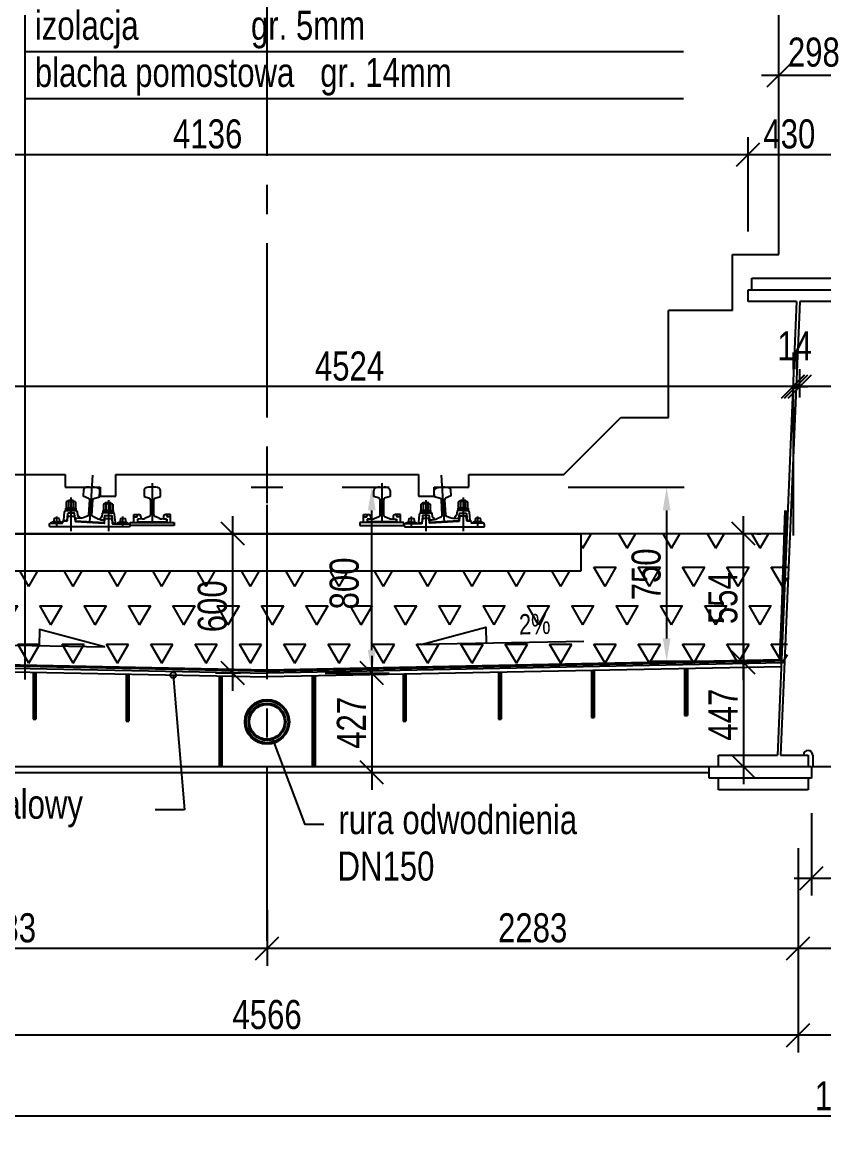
# Model space of a CAD drawing. Header units: millimetres. Extents: x -1069826 to 2704411, y -432732 to 412301.
# Drawn here: x 714591 to 718036, y -22276 to -17497 of the extents above; entities that cross this region are included whole.
import ezdxf
from ezdxf.enums import TextEntityAlignment as Align

# ---------------------------------------------------------------- set-up
doc = ezdxf.new("R2010")
doc.units = ezdxf.units.MM
doc.header["$LTSCALE"] = 1000
doc.header["$MEASUREMENT"] = 0
doc.linetypes.add('CENTER2', pattern=[1.125, 0.75, -0.125, 0.125, -0.125])
doc.linetypes.add('HIDDEN', pattern=[0.375, 0.25, -0.125])
for name, color, linetype in [('0-T', 7, 'Continuous'), ('0-T-T', 7, 'Continuous'), ('0-T0-T', 7, 'Continuous'), ('00XX00-S', 7, 'Continuous'), ('00XX00-T', 7, 'Continuous'), ('DROGO-T', 7, 'Continuous')]:
    doc.layers.add(name, color=color, linetype=linetype)
doc.styles.add('CDMSTYLE', font='CDMSIMPL', dxfattribs={"width": 0.8, "bigfont": 'CDMBIGPL'})
doc.dimstyles.new('CDMOG-MM-50', dxfattribs={"dimscale": 50, "dimtxt": 2.5, "dimasz": 1, "dimexe": 1.5, "dimexo": 5, "dimgap": 0.5, "dimtad": 1, "dimdec": 0, "dimrnd": 1, "dimzin": 1, "dimdsep": 46, "dimtxsty": 'CDMSTYLE', "dimblk1": 'OBLIQUE', "dimblk2": 'OBLIQUE', "dimsah": 1, "dimtsz": 1, "dimcen": -2.5, "dimdle": 1.5, "dimclrd": 9, "dimclre": 9, "dimclrt": 9, "dimadec": 0, "dimazin": 0, "dimtfac": 1, "dimtmove": 2, "dimatfit": 3, "dimldrblk": 'OBLIQUE', "dimfxl": 1, "dimtvp": 1, "dimtolj": 1, "dimtzin": 0, "dimarcsym": 0})
doc.dimstyles.new('CDMOG-MM-50$7', dxfattribs={"dimscale": 50, "dimtxt": 2.5, "dimasz": 1, "dimexe": 1.5, "dimexo": 5, "dimgap": 0.5, "dimtad": 1, "dimdec": 0, "dimrnd": 1, "dimzin": 1, "dimdsep": 46, "dimtxsty": 'CDMSTYLE', "dimblk1": 'NONE', "dimblk2": 'NONE', "dimsah": 1, "dimtsz": 1, "dimcen": -2.5, "dimdle": 1.5, "dimclrd": 9, "dimclre": 9, "dimclrt": 9, "dimadec": 0, "dimazin": 0, "dimtfac": 1, "dimtmove": 2, "dimatfit": 3, "dimldrblk": 'NONE', "dimfxl": 1, "dimtvp": 1, "dimtolj": 1, "dimtzin": 0, "dimarcsym": 0})
doc.dimstyles.new('CDMST-MM-50', dxfattribs={"dimscale": 50, "dimtxt": 2.5, "dimasz": 2, "dimexe": 1.5, "dimexo": 3, "dimgap": 0.5, "dimtad": 1, "dimdec": 0, "dimrnd": 1, "dimzin": 1, "dimdsep": 46, "dimtxsty": 'CDMSTYLE', "dimblk1": 'OBLIQUE', "dimblk2": 'OBLIQUE', "dimsah": 1, "dimcen": -2.5, "dimdle": 1.5, "dimclrd": 9, "dimclre": 9, "dimclrt": 9, "dimadec": 0, "dimazin": 0, "dimtfac": 1, "dimtmove": 2, "dimatfit": 3, "dimldrblk": 'OBLIQUE', "dimfxl": 1, "dimtvp": 1, "dimtolj": 1, "dimtzin": 0, "dimarcsym": 0})

# ---------------------------------------------------------------- blocks, each defined once
blk = doc.blocks.new('*D850')
at = {"color": 9, "linetype": 'ByBlock', "transparency": 16777216}
for p, q in [((533997.1, -18917.4), (533997.1, -18988.7)), ((534011.1, -18917.4), (534011.1, -18988.7)), ((533947.1, -19113.7), (534047.1, -19013.7)), ((533961.1, -19113.7), (534061.1, -19013.7)), ((533997.1, -19063.7), (533947.1, -19063.7)), ((534011.1, -19063.7), (533997.1, -19063.7)), ((534011.1, -19063.7), (533997.1, -19063.7)), ((534011.1, -19063.7), (534061.1, -19063.7))]:
    blk.add_line(p, q, dxfattribs=at)
at = {"layer": 'Defpoints', "color": 0, "linetype": 'ByBlock', "transparency": 16777216}
for p in [(533997.1, -19063.7), (533997.1, -19167.4), (534011.1, -19167.4)]:
    blk.add_point(p, dxfattribs=at)
at = {"color": 9, "linetype": 'ByBlock', "transparency": 16777216, "insert": (534004.1, -18888.7), "char_height": 125, "attachment_point": 5, "style": 'CDMSTYLE'}
blk.add_mtext('\\A1;14', dxfattribs=at)
blk = doc.blocks.new('_OBLIQUE')
at = {"color": 0, "linetype": 'ByBlock'}
blk.add_line((-0.5, -0.5), (0.5, 0.5), dxfattribs=at)
blk = doc.blocks.new('*D849')
at = {"color": 9, "linetype": 'ByBlock', "transparency": 16777216}
for p, q in [((534061.1, -20897.7), (534061.1, -21251.7)), ((534461.1, -20897.7), (534461.1, -21251.7)), ((534011.1, -21226.7), (534111.1, -21126.7)), ((534411.1, -21226.7), (534511.1, -21126.7)), ((533986.1, -21176.7), (534536.1, -21176.7))]:
    blk.add_line(p, q, dxfattribs=at)
at = {"layer": 'Defpoints', "color": 0, "linetype": 'ByBlock', "transparency": 16777216}
for p in [(534061.1, -20647.7), (534461.1, -20647.7), (534461.1, -21176.7)]:
    blk.add_point(p, dxfattribs=at)
at = {"color": 9, "linetype": 'ByBlock', "transparency": 16777216, "insert": (534261.1, -21089.2), "char_height": 125, "attachment_point": 5, "style": 'CDMSTYLE'}
blk.add_mtext('\\A1;400', dxfattribs=at)
blk = doc.blocks.new('*D789')
at = {"color": 9, "linetype": 'ByBlock', "transparency": 16777216}
for p, q in [((713329.7, -19113.7), (713429.7, -19013.7)), ((713379.7, -19071.1), (713379.7, -18988.7)), ((717853.7, -19113.7), (717953.7, -19013.7)), ((717978.7, -19063.7), (713304.7, -19063.7))]:
    blk.add_line(p, q, dxfattribs=at)
at = {"layer": 'Defpoints', "color": 0, "linetype": 'ByBlock', "transparency": 16777216}
for p in [(713379.7, -19063.7), (713379.7, -19321.1), (717903.7, -19432.2)]:
    blk.add_point(p, dxfattribs=at)
at = {"color": 9, "linetype": 'ByBlock', "transparency": 16777216, "insert": (715997.6, -18976.2), "char_height": 125, "attachment_point": 5, "style": 'CDMSTYLE'}
blk.add_mtext('\\A1;\\C1;4524', dxfattribs=at)
blk = doc.blocks.new('*D779')
at = {"color": 9, "linetype": 'ByBlock', "transparency": 16777216}
for p, q in [((533921.1, -17613.9), (533921.1, -16707.9)), ((529471.1, -16832.9), (529571.1, -16732.9)), ((533871.1, -16832.9), (533971.1, -16732.9)), ((529446.1, -16782.9), (533996.1, -16782.9))]:
    blk.add_line(p, q, dxfattribs=at)
at = {"layer": 'Defpoints', "color": 0, "linetype": 'ByBlock', "transparency": 16777216}
for p in [(533921.1, -16782.9), (529521.1, -17863.9), (533921.1, -17863.9)]:
    blk.add_point(p, dxfattribs=at)
at = {"color": 9, "linetype": 'ByBlock', "transparency": 16777216, "insert": (532002.5, -16695.4), "char_height": 125, "attachment_point": 5, "style": 'CDMSTYLE'}
blk.add_mtext('\\A1;\\C1;4400', dxfattribs=at)
blk = doc.blocks.new('*D840')
at = {"color": 9, "linetype": 'ByBlock', "transparency": 16777216}
for p, q in [((533789.1, -18397.7), (533789.1, -17990.8)), ((529603.1, -18115.8), (529703.1, -18015.8)), ((533739.1, -18115.8), (533839.1, -18015.8)), ((529578.1, -18065.8), (533864.1, -18065.8))]:
    blk.add_line(p, q, dxfattribs=at)
at = {"layer": 'Defpoints', "color": 0, "linetype": 'ByBlock', "transparency": 16777216}
for p in [(533789.1, -18065.8), (533789.1, -18647.7), (529653.1, -18697.7)]:
    blk.add_point(p, dxfattribs=at)
at = {"color": 9, "linetype": 'ByBlock', "transparency": 16777216, "insert": (531466, -17978.3), "char_height": 125, "attachment_point": 5, "style": 'CDMSTYLE'}
blk.add_mtext('\\A1;4136', dxfattribs=at)
blk = doc.blocks.new('*D846')
at = {"color": 9, "linetype": 'ByBlock', "transparency": 16777216}
for p, q in [((534004.1, -21047.7), (534004.1, -21926.6)), ((529438.1, -21125.4), (529438.1, -21926.6)), ((529388.1, -21901.6), (529488.1, -21801.6)), ((533954.1, -21901.6), (534054.1, -21801.6)), ((534079.1, -21851.6), (529363.1, -21851.6))]:
    blk.add_line(p, q, dxfattribs=at)
at = {"layer": 'Defpoints', "color": 0, "linetype": 'ByBlock', "transparency": 16777216}
for p in [(534004.1, -20797.7), (529438.1, -20875.4), (529438.1, -21851.6)]:
    blk.add_point(p, dxfattribs=at)
at = {"color": 9, "linetype": 'ByBlock', "transparency": 16777216, "insert": (531721.1, -21764.1), "char_height": 125, "attachment_point": 5, "style": 'CDMSTYLE'}
blk.add_mtext('\\A1;\\C1;4566', dxfattribs=at)
blk = doc.blocks.new('*D841')
at = {"color": 9, "linetype": 'ByBlock', "transparency": 16777216}
for p, q in [((534219.1, -18397.7), (534219.1, -17990.8)), ((533739.1, -18115.8), (533839.1, -18015.8)), ((534169.1, -18115.8), (534269.1, -18015.8)), ((533714.1, -18065.8), (534294.1, -18065.8))]:
    blk.add_line(p, q, dxfattribs=at)
at = {"layer": 'Defpoints', "color": 0, "linetype": 'ByBlock', "transparency": 16777216}
for p in [(534219.1, -18065.8), (533789.1, -18647.7), (534219.1, -18647.7)]:
    blk.add_point(p, dxfattribs=at)
at = {"color": 9, "linetype": 'ByBlock', "transparency": 16777216, "insert": (533965.8, -17978.3), "char_height": 125, "attachment_point": 5, "style": 'CDMSTYLE'}
blk.add_mtext('\\A1;430', dxfattribs=at)
blk = doc.blocks.new('*D807')
at = {"color": 9, "linetype": 'ByBlock', "transparency": 16777216}
for p, q in [((528361.1, -17924), (528361.1, -16091)), ((540161.1, -17876.7), (540161.1, -16091)), ((528311.1, -16216), (528411.1, -16116)), ((540111.1, -16216), (540211.1, -16116)), ((528286.1, -16166), (540236.1, -16166))]:
    blk.add_line(p, q, dxfattribs=at)
at = {"layer": 'Defpoints', "color": 0, "linetype": 'ByBlock', "transparency": 16777216}
for p in [(540161.1, -16166), (540161.1, -18126.7), (528361.1, -18174)]:
    blk.add_point(p, dxfattribs=at)
at = {"color": 9, "linetype": 'ByBlock', "transparency": 16777216, "insert": (534261.1, -16078.5), "char_height": 125, "attachment_point": 5, "style": 'CDMSTYLE'}
blk.add_mtext('\\A1;\\C1;11800', dxfattribs=at)
blk = doc.blocks.new('*D819')
at = {"color": 9, "linetype": 'ByBlock', "transparency": 16777216}
for p, q in [((533871.1, -17775.6), (533971.1, -17675.6)), ((534169.1, -17775.6), (534269.1, -17675.6)), ((534219.1, -18147.7), (534219.1, -17650.6)), ((533846.1, -17725.6), (534294.1, -17725.6))]:
    blk.add_line(p, q, dxfattribs=at)
at = {"layer": 'Defpoints', "color": 0, "linetype": 'ByBlock', "transparency": 16777216}
for p in [(534219.1, -17725.6), (534219.1, -18397.7), (533921.1, -18728.6)]:
    blk.add_point(p, dxfattribs=at)
at = {"color": 9, "linetype": 'ByBlock', "transparency": 16777216, "insert": (534071.1, -17626.6), "char_height": 125, "attachment_point": 5, "style": 'CDMSTYLE'}
blk.add_mtext('\\A1;298', dxfattribs=at)
blk = doc.blocks.new('_NONE')
at = {"color": 0, "linetype": 'ByBlock'}
blk.add_circle((0, 0), 0.25, dxfattribs=at)
blk = doc.blocks.new('*D834')
at = {"color": 9, "linetype": 'ByBlock', "transparency": 16777216}
for p, q in [((533768.3, -20325.7), (533768.3, -19621.2)), ((533818.3, -19746.2), (533718.3, -19646.2)), ((533828.1, -19696.2), (533843.3, -19696.2)), ((533818.3, -20300.7), (533718.3, -20200.7)), ((533762.1, -20250.7), (533843.3, -20250.7))]:
    blk.add_line(p, q, dxfattribs=at)
at = {"layer": 'Defpoints', "color": 0, "linetype": 'ByBlock', "transparency": 16777216}
for p in [(533578.1, -19696.2), (533768.3, -19696.2), (533512.1, -20250.7)]:
    blk.add_point(p, dxfattribs=at)
at = {"color": 9, "linetype": 'ByBlock', "transparency": 16777216, "insert": (533680.8, -19973.4), "char_height": 125, "attachment_point": 5, "rotation": 90, "style": 'CDMSTYLE'}
blk.add_mtext('\\A1;\\C1;554', dxfattribs=at)
blk = doc.blocks.new('*D833')
at = {"color": 9, "linetype": 'ByBlock', "transparency": 16777216}
for p, q in [((533818.3, -20300.7), (533718.3, -20200.7)), ((533768.3, -20175.7), (533768.3, -20772.7)), ((533737.4, -20250.7), (533843.3, -20250.7)), ((533818.3, -20747.7), (533718.3, -20647.7)), ((533737.4, -20697.7), (533843.3, -20697.7))]:
    blk.add_line(p, q, dxfattribs=at)
at = {"layer": 'Defpoints', "color": 0, "linetype": 'ByBlock', "transparency": 16777216}
for p in [(533487.4, -20250.7), (533487.4, -20697.7), (533768.3, -20697.7)]:
    blk.add_point(p, dxfattribs=at)
at = {"color": 9, "linetype": 'ByBlock', "transparency": 16777216, "insert": (533680.8, -20474.2), "char_height": 125, "attachment_point": 5, "rotation": 90, "style": 'CDMSTYLE'}
blk.add_mtext('\\A1;\\C1;447', dxfattribs=at)
blk = doc.blocks.new('*D830')
at = {"color": 9, "linetype": 'ByBlock', "transparency": 16777216}
for p, q in [((531574, -20371.2), (531574, -19621.2)), ((531624, -19746.2), (531524, -19646.2)), ((531606.7, -19696.2), (531499, -19696.2)), ((531624, -20346.2), (531524, -20246.2)), ((531606.7, -20296.2), (531499, -20296.2))]:
    blk.add_line(p, q, dxfattribs=at)
at = {"layer": 'Defpoints', "color": 0, "linetype": 'ByBlock', "transparency": 16777216}
for p in [(531574, -19696.2), (531856.7, -19696.2), (531856.7, -20296.2)]:
    blk.add_point(p, dxfattribs=at)
at = {"color": 9, "linetype": 'ByBlock', "transparency": 16777216, "insert": (531486.5, -20008.2), "char_height": 125, "attachment_point": 5, "rotation": 90, "style": 'CDMSTYLE'}
blk.add_mtext('\\A1;\\C1;600', dxfattribs=at)
blk = doc.blocks.new('*D829')
at = {"color": 9, "linetype": 'ByBlock', "transparency": 16777216}
for p, q in [((532221, -20346.2), (532121, -20246.2)), ((532171, -20221.2), (532171, -20797.7)), ((531971.1, -20296.2), (532246, -20296.2)), ((532221, -20772.7), (532121, -20672.7)), ((531971.1, -20722.7), (532246, -20722.7))]:
    blk.add_line(p, q, dxfattribs=at)
at = {"layer": 'Defpoints', "color": 0, "linetype": 'ByBlock', "transparency": 16777216}
for p in [(531721.1, -20296.2), (531721.1, -20722.7), (532171, -20722.7)]:
    blk.add_point(p, dxfattribs=at)
at = {"color": 9, "linetype": 'ByBlock', "transparency": 16777216, "insert": (532083.5, -20509.4), "char_height": 125, "attachment_point": 5, "rotation": 90, "style": 'CDMSTYLE'}
blk.add_mtext('\\A1;427', dxfattribs=at)
blk = doc.blocks.new('SZPKOL')
at = {"color": 0, "linetype": 'ByBlock'}
blk.add_lwpolyline([(12.4, 4, 0.138548), (-12.3, 5.1), (-9.4, 21.8), (0, 23.9), (9.4, 21.8)], format="xyb", close=True, dxfattribs=at)
for start, end in [(102.9105, 124.2422), (55.7578, 72.0998)]:
    blk.add_arc((-1.8, -37.6), 45.5, start, end, dxfattribs=at)
blk = doc.blocks.new('SRUKOL')
at = {"color": 0, "linetype": 'ByBlock'}
for p, q in [((0, 10), (-22, 10)), ((-22, 10), (-22, 0)), ((-11, 5), (-22, 5)), ((0, 0), (-22, 0)), ((-20, 37.2), (-20, 24)), ((-20, 24), (-20, 11.3)), ((-17, 5), (-17, 0)), ((0, 38.6), (-15, 38.6)), ((0, 10), (-15, 10)), ((-12.7, 41.6), (-10.1, 43.8)), ((-12.7, 38.6), (-12.7, 41.6)), ((-12.7, 41.6), (12.5, 41.6)), ((-12, 5), (-12, 0)), ((-11, 10), (11, 5)), ((-11, 5), (11, 0)), ((-10.1, 43.8), (-10.1, 38.4)), ((-10.1, 43.8), (9.9, 43.8)), ((-10.1, 37.3), (-10.1, 24)), ((-10.1, 24), (-10.1, 11.2)), ((0, 38.6), (15, 38.6)), ((0, 10), (15, 10)), ((0, 10), (22, 10)), ((0, 0), (22, 0)), ((12.5, 41.6), (9.9, 43.8)), ((9.9, 43.8), (9.9, 38.4)), ((10.1, 37.3), (10.1, 24)), ((10.1, 24), (10.1, 11.2)), ((11, 5), (22, 5)), ((12, 10), (12, 5)), ((12.5, 38.6), (12.5, 41.6)), ((17, 10), (17, 5)), ((20, 37.2), (20, 24)), ((20, 24), (20, 11.3)), ((22, 10), (22, 0))]:
    blk.add_line(p, q, dxfattribs=at)
for centre, radius, start, end in [((-15, 28.6), 10, 60, 120), ((-15, 20), 10, 240, 300), ((0, -1.4), 40, 90, 104.6015), ((0, 50), 40, 255.3985, 270), ((0, -1.4), 40, 75.3985, 90), ((0, 50), 40, 270, 284.6015), ((15, 28.6), 10, 60, 120), ((15, 20), 10, 240, 300)]:
    blk.add_arc(centre, radius, start, end, dxfattribs=at)
blk = doc.blocks.new('A$C5FAB2D53')
at = {"color": 9, "linetype": 'ByBlock'}
for p, q in [((59.7, 150.4), (59.7, 124.6)), ((104.6, 164.4), (84.8, 164.4)), ((129.7, 124.6), (129.7, 150.4)), ((1046.9, 124.6), (1046.9, 150.4)), ((1072, 164.4), (1091.8, 164.4)), ((1116.9, 150.4), (1116.9, 124.6)), ((59.7, 124.6), (83, 116.6)), ((87.7, 110), (87.7, 44.7)), ((101.7, 44.7), (101.7, 110)), ((106.4, 116.6), (129.7, 124.6)), ((1070.2, 116.6), (1046.9, 124.6)), ((1074.9, 44.7), (1074.9, 110)), ((1088.9, 110), (1088.9, 44.7)), ((1116.9, 124.6), (1093.6, 116.6)), ((0, 13), (189.1, 13)), ((0, 0), (0, 13)), ((94.6, 0), (0, 0)), ((15.4, 46.4), (36.4, 46.4)), ((15.4, 13), (15.4, 46.4)), ((15.4, 36.4), (26.4, 36.4)), ((31.4, 41.4), (31.4, 46.4)), ((46.4, 27.9), (31.4, 26.4)), ((31.4, 26.4), (31.4, 13)), ((32.2, 23.2), (32.2, 15.4)), ((32.2, 15.4), (157.2, 15.4)), ((53.2, 27.8), (35, 26.2)), ((46.4, 36.4), (46.4, 27.9)), ((83.4, 38.2), (65, 30.6)), ((189.1, 0), (94.6, 0)), ((124.5, 30.6), (106.1, 38.2)), ((154.5, 26.2), (136.2, 27.8)), ((143, 36.4), (143, 27.9)), ((143, 27.9), (158, 26.4)), ((174, 46.4), (153, 46.4)), ((157.2, 15.4), (157.2, 23.2)), ((158, 41.4), (158, 46.4)), ((158, 26.4), (158, 13)), ((174, 36.4), (163, 36.4)), ((174, 13), (174, 46.4)), ((189.1, 13), (189.1, 0)), ((189.1, 13), (189.1, 13)), ((987.5, 13), (987.5, 0)), ((987.5, 13), (987.5, 13)), ((1176.6, 13), (987.5, 13)), ((987.5, 0), (1082, 0)), ((1002.6, 46.4), (1023.6, 46.4)), ((1002.6, 13), (1002.6, 46.4)), ((1002.6, 36.4), (1013.6, 36.4)), ((1018.6, 41.4), (1018.6, 46.4)), ((1033.6, 27.9), (1018.6, 26.4)), ((1018.6, 26.4), (1018.6, 13)), ((1019.4, 15.4), (1019.4, 23.2)), ((1144.4, 15.4), (1019.4, 15.4)), ((1022.1, 26.2), (1040.4, 27.8)), ((1033.6, 36.4), (1033.6, 27.9)), ((1052.1, 30.6), (1070.6, 38.2)), ((1082.1, 0), (1176.6, 0)), ((1093.2, 38.2), (1111.7, 30.6)), ((1123.4, 27.8), (1141.7, 26.2)), ((1130.2, 36.4), (1130.2, 27.9)), ((1130.2, 27.9), (1145.2, 26.4)), ((1161.2, 46.4), (1140.2, 46.4)), ((1144.4, 23.2), (1144.4, 15.4)), ((1145.2, 41.4), (1145.2, 46.4)), ((1145.2, 26.4), (1145.2, 13)), ((1161.2, 36.4), (1150.2, 36.4)), ((1161.2, 13), (1161.2, 46.4)), ((1176.6, 0), (1176.6, 13))]:
    blk.add_line(p, q, dxfattribs=at)
at = {"color": 9, "linetype": 'Continuous'}
for p, q in [((94.7, 181.9), (94.7, 15.4)), ((1081.9, 181.9), (1081.9, 15.4))]:
    blk.add_line(p, q, dxfattribs=at)
at = {"color": 9, "linetype": 'ByBlock'}
for centre, radius, start, end in [((71.7, 150.4), 12, 104.1437, 180), ((88.3, 84.5), 80, 102.4545, 104.1437), ((74.3, 150), 13, 99.6771, 104.4557), ((88.3, 84.5), 80, 92.5054, 101.6782), ((101.1, 84.5), 80, 78.3218, 87.4946), ((115.1, 150), 13, 75.5443, 80.3229), ((101.1, 84.5), 80, 75.8563, 77.5455), ((117.7, 150.4), 12, 0, 75.8563), ((1058.9, 150.4), 12, 104.1437, 180), ((1075.5, 84.5), 80, 102.4545, 104.1437), ((1061.5, 150), 13, 99.6771, 104.4557), ((1075.5, 84.5), 80, 92.5054, 101.6782), ((1088.3, 84.5), 80, 78.3218, 87.4946), ((1102.3, 150), 13, 75.5443, 80.3229), ((1088.3, 84.5), 80, 75.8563, 77.5455), ((1104.9, 150.4), 12, 0, 75.8563), ((80.7, 110), 7, 360, 71), ((108.7, 110), 7, 109, 180), ((1067.9, 110), 7, 0, 71), ((1095.9, 110), 7, 109, 180), ((26.4, 41.4), 5, 270, 0), ((35.2, 23.2), 3, 95.061, 180), ((36.4, 36.4), 10, 360, 90), ((49.7, 67.6), 40, 275.061, 292.4127), ((80.7, 44.7), 7, 292.4127, 360), ((108.7, 44.7), 7, 180, 247.5873), ((139.7, 67.6), 40, 247.5873, 264.939), ((153, 36.4), 10, 90, 180), ((154.2, 23.2), 3, 0, 84.939), ((163, 41.4), 5, 180, 270), ((1013.6, 41.4), 5, 270, 0), ((1022.4, 23.2), 3, 95.061, 180), ((1023.6, 36.4), 10, 360, 90), ((1036.9, 67.6), 40, 275.061, 292.4127), ((1067.9, 44.7), 7, 292.4127, 360), ((1095.9, 44.7), 7, 180, 247.5873), ((1126.9, 67.6), 40, 247.5873, 264.939), ((1140.2, 36.4), 10, 90, 180), ((1141.4, 23.2), 3, 0, 84.939), ((1150.2, 41.4), 5, 180, 270)]:
    blk.add_arc(centre, radius, start, end, dxfattribs=at)
blk = doc.blocks.new('A$C30C010BB')
at = {"layer": '0-T', "color": 40, "linetype": 'Continuous'}
blk.add_blockref('A$C5FAB2D53', (0, 0), dxfattribs=at)
blk = doc.blocks.new('*D808')
at = {"color": 9, "linetype": 'ByBlock', "transparency": 16777216}
for p, q in [((717883.2, -19113.7), (717983.2, -19013.7)), ((717933.2, -19110.4), (717933.2, -18988.7)), ((718383.2, -19113.7), (718483.2, -19013.7)), ((718508.2, -19063.7), (717858.2, -19063.7))]:
    blk.add_line(p, q, dxfattribs=at)
at = {"layer": 'Defpoints', "color": 0, "linetype": 'ByBlock', "transparency": 16777216}
for p in [(717933.2, -19063.7), (717933.2, -19360.4), (718433.2, -19635.5)]:
    blk.add_point(p, dxfattribs=at)
at = {"color": 9, "linetype": 'ByBlock', "transparency": 16777216, "insert": (718183.2, -18976.2), "char_height": 125, "attachment_point": 5, "style": 'CDMSTYLE'}
blk.add_mtext('\\A1;\\C1;500', dxfattribs=at)
blk = doc.blocks.new('*D801')
at = {"color": 9, "linetype": 'ByBlock', "transparency": 16777216}
for p, q in [((533015.5, -19496.2), (533513.4, -19496.2)), ((533438.4, -19596.2), (533438.4, -20146.2)), ((533601.5, -20246.2), (533363.4, -20246.2))]:
    blk.add_line(p, q, dxfattribs=at)
for points in [[(533421.7, -19596.2), (533455.1, -19596.2), (533438.4, -19496.2)], [(533421.7, -20146.2), (533455.1, -20146.2), (533438.4, -20246.2)]]:
    blk.add_solid(points, dxfattribs=at)
at = {"layer": 'Defpoints', "color": 0, "linetype": 'ByBlock', "transparency": 16777216}
for p in [(532865.5, -19496.2), (533438.4, -20246.2), (533751.5, -20246.2)]:
    blk.add_point(p, dxfattribs=at)
at = {"color": 9, "linetype": 'ByBlock', "transparency": 16777216, "insert": (533350.9, -19871.2), "char_height": 125, "attachment_point": 5, "rotation": 90, "style": 'CDMSTYLE'}
blk.add_mtext('\\A1;\\C1;750', dxfattribs=at)
blk = doc.blocks.new('*D799')
at = {"color": 9, "linetype": 'ByBlock', "transparency": 16777216}
for p, q in [((532044.2, -19496.2), (532246, -19496.2)), ((532171, -20196.2), (532171, -19596.2)), ((532044.5, -20296.2), (532246, -20296.2))]:
    blk.add_line(p, q, dxfattribs=at)
for points in [[(532154.3, -19596.2), (532187.6, -19596.2), (532171, -19496.2)], [(532154.3, -20196.2), (532187.6, -20196.2), (532171, -20296.2)]]:
    blk.add_solid(points, dxfattribs=at)
at = {"layer": 'Defpoints', "color": 0, "linetype": 'ByBlock', "transparency": 16777216}
for p in [(531894.2, -19496.2), (532171, -19496.2), (531894.5, -20296.2)]:
    blk.add_point(p, dxfattribs=at)
at = {"color": 9, "linetype": 'ByBlock', "transparency": 16777216, "insert": (532053.2, -19910.2), "char_height": 125, "attachment_point": 5, "rotation": 90, "style": 'CDMSTYLE'}
blk.add_mtext('\\A1;\\C1;800', dxfattribs=at)
blk = doc.blocks.new('A$C5F112703')
at = {"color": 9, "linetype": 'ByBlock'}
for p, q in [((4400, 1068.5), (4400, 3118.5)), ((4200, 1068.5), (4400, 1068.5)), ((3925, 368.5), (3925, 828.5)), ((3475, 123.5), (3720, 368.5)), ((3720, 368.5), (3925, 368.5)), ((925, 123.5), (1332.5, 123.5)), ((1332.5, 123.5), (1332.5, 68.5)), ((1549.5, 123.5), (2850.5, 123.5)), ((1549.5, 30.5), (1549.5, 123.5)), ((2850.5, 123.5), (2850.5, 30.5)), ((3067.5, 123.5), (3475, 123.5)), ((3067.5, 68.5), (3067.5, 123.5)), ((1332.5, 68.5), (1482.5, 68.5)), ((1482.5, 68.5), (1482.5, 30.5)), ((2917.5, 68.5), (3067.5, 68.5)), ((2917.5, 30.5), (2917.5, 68.5)), ((1482.5, 30.5), (1549.5, 30.5)), ((2850.5, 30.5), (2917.5, 30.5))]:
    blk.add_line(p, q, dxfattribs=at)
at = {"layer": '0-T', "color": 9, "linetype": 'Continuous'}
for p, q in [((4200, 828.5), (4200, 1068.5)), ((4200, 828.5), (3925, 828.5)), ((2200, 0), (2200, 137)), ((2131.5, 68.5), (2268.5, 68.5))]:
    blk.add_line(p, q, dxfattribs=at)
blk = doc.blocks.new('A$C22AE4A19')
at = {"layer": '0-T', "color": 9, "linetype": 'Continuous'}
blk.add_blockref('A$C5F112703', (0, 0), dxfattribs=at)
blk = doc.blocks.new('*D797')
at = {"color": 9, "linetype": 'ByBlock', "transparency": 16777216}
for p, q in [((539291.1, -21047.7), (539291.1, -22276)), ((529231.1, -21406.9), (529231.1, -22276)), ((529181.1, -22251), (529281.1, -22151)), ((539241.1, -22251), (539341.1, -22151)), ((539366.1, -22201), (529156.1, -22201))]:
    blk.add_line(p, q, dxfattribs=at)
at = {"layer": 'Defpoints', "color": 0, "linetype": 'ByBlock', "transparency": 16777216}
for p in [(539291.1, -20797.7), (529231.1, -21156.9), (529231.1, -22201)]:
    blk.add_point(p, dxfattribs=at)
at = {"color": 9, "linetype": 'ByBlock', "transparency": 16777216, "insert": (534261.1, -22113.5), "char_height": 125, "attachment_point": 5, "style": 'CDMSTYLE'}
blk.add_mtext('\\A1;\\C1;10060', dxfattribs=at)
blk = doc.blocks.new('*D796')
at = {"color": 9, "linetype": 'ByBlock', "transparency": 16777216}
for p, q in [((534004.1, -21047.7), (534004.1, -21926.6)), ((533954.1, -21901.6), (534054.1, -21801.6)), ((534468.1, -21901.6), (534568.1, -21801.6)), ((534593.1, -21851.6), (533929.1, -21851.6))]:
    blk.add_line(p, q, dxfattribs=at)
at = {"layer": 'Defpoints', "color": 0, "linetype": 'ByBlock', "transparency": 16777216}
for p in [(534004.1, -20797.7), (534518.1, -20797.7), (534004.1, -21851.6)]:
    blk.add_point(p, dxfattribs=at)
at = {"color": 9, "linetype": 'ByBlock', "transparency": 16777216, "insert": (534261.1, -21764.1), "char_height": 125, "attachment_point": 5, "style": 'CDMSTYLE'}
blk.add_mtext('\\A1;514', dxfattribs=at)
blk = doc.blocks.new('*D794')
at = {"color": 9, "linetype": 'ByBlock', "transparency": 16777216}
for p, q in [((529438.1, -21325), (529438.1, -21553.8)), ((529388.1, -21528.8), (529488.1, -21428.8)), ((531671.1, -21528.8), (531771.1, -21428.8)), ((531796.1, -21478.8), (529363.1, -21478.8))]:
    blk.add_line(p, q, dxfattribs=at)
at = {"layer": 'Defpoints', "color": 0, "linetype": 'ByBlock', "transparency": 16777216}
for p in [(531721.1, -21063), (529438.1, -21075), (529438.1, -21478.8)]:
    blk.add_point(p, dxfattribs=at)
at = {"color": 9, "linetype": 'ByBlock', "transparency": 16777216, "insert": (530579.6, -21391.3), "char_height": 125, "attachment_point": 5, "style": 'CDMSTYLE'}
blk.add_mtext('\\A1;2283', dxfattribs=at)
blk = doc.blocks.new('*D793')
at = {"color": 9, "linetype": 'ByBlock', "transparency": 16777216}
for p, q in [((531721.1, -21313), (531721.1, -21553.8)), ((531671.1, -21528.8), (531771.1, -21428.8)), ((533954.1, -21528.8), (534054.1, -21428.8)), ((534079.1, -21478.8), (531646.1, -21478.8))]:
    blk.add_line(p, q, dxfattribs=at)
at = {"layer": 'Defpoints', "color": 0, "linetype": 'ByBlock', "transparency": 16777216}
for p in [(534004.1, -20980.4), (531721.1, -21063), (531721.1, -21478.8)]:
    blk.add_point(p, dxfattribs=at)
at = {"color": 9, "linetype": 'ByBlock', "transparency": 16777216, "insert": (532862.6, -21391.3), "char_height": 125, "attachment_point": 5, "style": 'CDMSTYLE'}
blk.add_mtext('\\A1;2283', dxfattribs=at)
blk = doc.blocks.new('*D792')
at = {"color": 9, "linetype": 'ByBlock', "transparency": 16777216}
for p, q in [((534004.1, -21327.3), (534004.1, -21553.8)), ((533954.1, -21528.8), (534054.1, -21428.8)), ((534468.1, -21528.8), (534568.1, -21428.8)), ((534593.1, -21478.8), (533929.1, -21478.8))]:
    blk.add_line(p, q, dxfattribs=at)
at = {"layer": 'Defpoints', "color": 0, "linetype": 'ByBlock', "transparency": 16777216}
for p in [(534518.1, -21021.1), (534004.1, -21077.3), (534004.1, -21478.8)]:
    blk.add_point(p, dxfattribs=at)
at = {"color": 9, "linetype": 'ByBlock', "transparency": 16777216, "insert": (534261.1, -21391.3), "char_height": 125, "attachment_point": 5, "style": 'CDMSTYLE'}
blk.add_mtext('\\A1;514', dxfattribs=at)
blk = doc.blocks.new('A$C08B22908')
at = {"layer": 'DROGO-T', "color": 2, "linetype": 'Continuous'}
for p, q in [((415, 2200), (15, 2200)), ((15, 2200), (15, 2150)), ((415, 2150), (415, 2200)), ((0, 2150), (0, 2100)), ((430, 2150), (0, 2150)), ((430, 2100), (430, 2150)), ((0, 2100), (208, 2100)), ((208, 2099.4), (290.8, 150)), ((222, 2100), (304.8, 150)), ((222, 2100), (430, 2100)), ((173, 150), (173, 100)), ((290.8, 150), (173, 150)), ((558, 150), (304.8, 150)), ((558, 100), (558, 150)), ((598, 100), (158, 100)), ((158, 100), (158, 50)), ((598, 50), (598, 100)), ((158, 50), (598, 50)), ((173, 50), (173, 0)), ((558, 0), (558, 50)), ((173, 0), (558, 0))]:
    blk.add_line(p, q, dxfattribs=at)

msp = doc.modelspace()

# ---------------------------------------------------------------- hatches: boundary and pattern name
at = {"layer": '0-T', "linetype": 'Continuous'}
h = msp.add_hatch(dxfattribs=at)
h.set_pattern_fill('TRIANG', color=9, scale=20, style=0)
h.set_pattern_definition([(60, (612130.18, -221196.17), (-95.24997, 164.97782), [95.25, -95.25]), (120, (612130.18, -221196.17), (-190.49997, 2e-05), [95.25, -95.25]), (0, (612082.56, -221113.69), (95.25, 164.9778), [95.25, -95.25])])
h.paths.add_polyline_path([(715643.205, -20296.1741), (715643.205, -19856.1741), (714293.205, -19856.1741), (714293.205, -19696.1741), (713407.205, -19696.1741), (713407.205, -20251.4541)])
h.paths.add_polyline_path([(717879.205, -20251.4541), (717879.205, -19696.1741), (716993.205, -19696.1741), (716993.205, -19856.1741), (715643.205, -19856.1741), (715643.205, -20296.1741)])
h.paths.add_polyline_path([(713676.0747, -20030.9955), (713676.0747, -19711.3527), (713863.5747, -19711.3527), (713863.5747, -20030.9955)], flags=24)
h.paths.add_polyline_path([(715881.5897, -20070.0222), (715881.5897, -19750.3793), (716069.0897, -19750.3793), (716069.0897, -20070.0222)], flags=24)
h.paths.add_polyline_path([(717348.8222, -20030.9955), (717348.8222, -19711.3527), (717536.3222, -19711.3527), (717536.3222, -20030.9955)], flags=24)

# ---------------------------------------------------------------- linework, layer by layer
at = {"color": 9, "linetype": 'CENTER2'}
msp.add_line((715643.205, -21447.0111), (715643.205, -14164.2624), dxfattribs=at)
at = {"color": 9, "linetype": 'ByBlock'}
for p, q in [((714881.3084, -19647.3021), (714893.9486, -19444.0061)), ((716405.1015, -19647.3021), (716392.4613, -19444.0061)), ((714880.6984, -19495.5519), (714890.5548, -19496.1648)), ((714900.4112, -19496.7776), (714890.5548, -19496.1648)), ((716385.9987, -19496.7776), (716395.8551, -19496.1648)), ((716405.7115, -19495.5519), (716395.8551, -19496.1648)), ((714740.0494, -19666.3021), (714740.0494, -19622.9527)), ((715023.8084, -19666.3021), (715023.8084, -19622.9527)), ((716263.9606, -19666.3021), (716263.9606, -19622.9527)), ((716549.6402, -19666.3021), (716549.6402, -19622.9527))]:
    msp.add_line(p, q, dxfattribs=at)
at = {"color": 9, "linetype": 'Continuous'}
for p, q in [((714800.4034, -19540.0597), (714800.4034, -19685.4058)), ((716486.0065, -19540.0597), (716486.0065, -19685.4058)), ((714961.1019, -19552.4152), (714961.1019, -19685.4058)), ((716325.308, -19552.4152), (716325.308, -19685.4058))]:
    msp.add_line(p, q, dxfattribs=at)
at = {"color": 2, "linetype": 'Continuous'}
for p, q in [((717869.5613, -19696.1741), (713382.205, -19696.1741)), ((716993.205, -19856.1741), (716993.205, -19696.1741)), ((714293.205, -19856.1741), (716993.205, -19856.1741)), ((713367.205, -20250.6541), (715643.205, -20296.1741)), ((717858.4317, -20251.8696), (715643.205, -20296.1741)), ((713367.205, -20266.6541), (715643.205, -20312.1741)), ((717852.525, -20267.9877), (715643.205, -20312.1741))]:
    msp.add_line(p, q, dxfattribs=at)
at = {"color": 1, "linetype": 'Continuous'}
msp.add_line((714293.205, -19696.1741), (716993.205, -19696.1741), dxfattribs=at)
at = {"color": 9, "linetype": 'ByBlock'}
for points in [[(714880.6928, -19495.5518, 0.040045312), (714867.9232, -19496.3405, 0.02085363), (714866.8512, -19496.5008, 0.007370603), (714864.5267, -19496.8999, 0.343626376), (714854.7544, -19507.951), (714853.1524, -19533.7161), (714875.8891, -19543.1609, -0.320102524), (714880.1903, -19550.0597), (714876.14, -19615.2017, -0.303762752), (714871.4157, -19621.3917), (714852.5532, -19627.8332, -0.075856192), (714840.6756, -19629.9658), (714822.3256, -19630.4473, 0.388572544), (714819.41, -19633.2601), (714818.9289, -19640.9991), (714943.6879, -19648.7561), (714944.1691, -19641.0171, 0.388572544), (714941.6245, -19637.8648), (714923.4754, -19635.114, -0.075856192), (714911.9534, -19631.5264), (714894.0342, -19622.798, -0.303762752), (714890.113, -19616.0705), (714894.1633, -19550.9285, -0.320102524), (714899.286, -19544.6156), (714923.0175, -19538.06), (714924.6195, -19512.2949, 0.343626376), (714916.2913, -19500.1184, 0.007370603), (714914.0342, -19499.4345, 0.02085363), (714912.9903, -19499.1426, 0.040045312), (714900.4167, -19496.7782)], [(716405.7171, -19495.5518, -0.040045312), (716418.4867, -19496.3405, -0.02085363), (716419.5587, -19496.5008, -0.007370603), (716421.8832, -19496.8999, -0.343626376), (716431.6555, -19507.951), (716433.2575, -19533.7161), (716410.5208, -19543.1609, 0.320102524), (716406.2196, -19550.0597), (716410.2699, -19615.2017, 0.303762752), (716414.9942, -19621.3917), (716433.8567, -19627.8332, 0.075856192), (716445.7343, -19629.9658), (716464.0843, -19630.4473, -0.388572544), (716466.9999, -19633.2601), (716467.4811, -19640.9991), (716342.722, -19648.7561), (716342.2408, -19641.0171, -0.388572544), (716344.7854, -19637.8648), (716362.9345, -19635.114, 0.075856192), (716374.4565, -19631.5264), (716392.3757, -19622.798, 0.303762752), (716396.2969, -19616.0705), (716392.2466, -19550.9285, 0.320102524), (716387.1239, -19544.6156), (716363.3924, -19538.06), (716361.7904, -19512.2949, -0.343626376), (716370.1186, -19500.1184, -0.007370603), (716372.3757, -19499.4345, -0.02085363), (716373.4196, -19499.1426, -0.040045312), (716385.9932, -19496.7782)]]:
    msp.add_lwpolyline(points, format="xyb", dxfattribs=at)
for points in [[(715053.8084, -19658.3021), (715053.8084, -19664.3021, -0.414213562), (715051.8084, -19666.3021), (714710.8084, -19666.3021, -0.414213562), (714708.8084, -19664.3021), (714708.8084, -19656.3021, -0.414213562), (714713.8084, -19651.3021), (714762.8084, -19651.3021, 0.414213562), (714764.8084, -19649.3021), (714764.8084, -19643.3021, -0.414213562), (714766.8084, -19641.3021), (714782.9984, -19641.3021, 0.385313586), (714784.9885, -19639.5012), (714786.8084, -19621.3021), (714813.9984, -19621.3021, -0.385313586), (714815.9885, -19623.1031), (714817.8457, -19641.6752, 0.367589322), (714819.7117, -19643.4723), (714942.6794, -19651.118, 0.403251184), (714944.7936, -19649.3208), (714946.4218, -19633.0385, -0.385313586), (714948.4119, -19631.2375), (714973.792, -19631.2375, -0.385313586), (714975.782, -19633.0385), (714977.6283, -19651.5012, 0.385313586), (714979.6184, -19653.3021), (715048.8084, -19653.3021, -0.414213562)], [(714815.9868, -19610.428, 0.371247317), (714813.02, -19607.873), (714788.6676, -19607.873, 0.388478902), (714785.6794, -19610.6074), (714783.1511, -19639.0501, -0.388478902), (714781.159, -19640.873), (714772.1235, -19640.873, -0.4404252), (714770.1313, -19638.6959), (714773.2897, -19603.1647, -0.388478902), (714781.2583, -19595.873), (714821.6319, -19595.873, -0.371247317), (714826.5766, -19600.1313), (714829.0595, -19616.3881, 0.282190673), (714832.4231, -19620.3898), (714834.3186, -19621.0217, -0.288824416), (714835.6707, -19622.671), (714836.2629, -19627.4083, -0.418231262), (714834.4992, -19629.6442), (714820.5058, -19630.2866, -0.403059278), (714818.3071, -19628.5955)], [(714945.5185, -19620.3633, -0.371247317), (714948.4853, -19617.8083), (714972.8378, -19617.8083, -0.388478902), (714975.826, -19620.5427), (714978.3542, -19648.9854, 0.388478902), (714980.3464, -19650.8083), (714989.3818, -19650.8083, 0.4404252), (714991.374, -19648.6312), (714988.2157, -19613.1, 0.388478902), (714980.2471, -19605.8083), (714939.8734, -19605.8083, 0.371247317), (714934.9288, -19610.0666), (714933.0223, -19622.7762, -0.282190673), (714929.6588, -19626.7779), (714927.7633, -19627.4097, 0.288824416), (714926.4112, -19629.059), (714925.819, -19633.7964, 0.418231262), (714927.5827, -19636.0322), (714940.9995, -19637.523, 0.403059278), (714943.1982, -19635.8319)], [(716232.6015, -19658.3021), (716232.6015, -19664.3021, 0.414213562), (716234.6015, -19666.3021), (716575.6015, -19666.3021, 0.414213562), (716577.6015, -19664.3021), (716577.6015, -19656.3021, 0.414213562), (716572.6015, -19651.3021), (716523.6015, -19651.3021, -0.414213562), (716521.6015, -19649.3021), (716521.6015, -19643.3021, 0.414213562), (716519.6015, -19641.3021), (716503.4115, -19641.3021, -0.385313586), (716501.4214, -19639.5012), (716499.6015, -19621.3021), (716472.4115, -19621.3021, 0.385313586), (716470.4214, -19623.1031), (716468.5642, -19641.6752, -0.367589322), (716466.6982, -19643.4723), (716343.7305, -19651.118, -0.403251184), (716341.6163, -19649.3208), (716339.9881, -19633.0385, 0.385313586), (716337.998, -19631.2375), (716312.618, -19631.2375, 0.385313586), (716310.6279, -19633.0385), (716308.7816, -19651.5012, -0.385313586), (716306.7915, -19653.3021), (716237.6015, -19653.3021, 0.414213562)], [(716340.8914, -19620.3633, 0.371247317), (716337.9246, -19617.8083), (716313.5721, -19617.8083, 0.388478902), (716310.5839, -19620.5427), (716308.0557, -19648.9854, -0.388478902), (716306.0635, -19650.8083), (716297.0281, -19650.8083, -0.4404252), (716295.0359, -19648.6312), (716298.1942, -19613.1, -0.388478902), (716306.1628, -19605.8083), (716346.5365, -19605.8083, -0.371247317), (716351.4811, -19610.0666), (716353.3876, -19622.7762, 0.282190673), (716356.7511, -19626.7779), (716358.6466, -19627.4097, -0.288824416), (716359.9987, -19629.059), (716360.5909, -19633.7964, -0.418231262), (716358.8272, -19636.0322), (716345.4104, -19637.523, -0.403059278), (716343.2117, -19635.8319)], [(716470.4231, -19610.428, -0.371247317), (716473.3899, -19607.873), (716497.7423, -19607.873, -0.388478902), (716500.7305, -19610.6074), (716503.2588, -19639.0501, 0.388478902), (716505.2509, -19640.873), (716514.2864, -19640.873, 0.4404252), (716516.2786, -19638.6959), (716513.1202, -19603.1647, 0.388478902), (716505.1517, -19595.873), (716464.778, -19595.873, 0.371247317), (716459.8333, -19600.1313), (716457.3504, -19616.3881, -0.282190673), (716453.9868, -19620.3898), (716452.0913, -19621.0217, 0.288824416), (716450.7392, -19622.671), (716450.1471, -19627.4083, 0.418231262), (716451.9107, -19629.6442), (716465.9041, -19630.2866, 0.403059278), (716468.1028, -19628.5955)]]:
    msp.add_lwpolyline(points, format="xyb", close=True, dxfattribs=at)
at = {"color": 9, "linetype": 'Continuous'}
msp.add_point((715643.205, -19496.1741), dxfattribs=at)
at = {"layer": '0-T', "color": 9, "linetype": 'Continuous'}
for p, q in [((714602.7425, -17037.5991), (714602.7425, -20322.3732)), ((714602.7425, -17622.5225), (717433.2375, -17622.5225)), ((714602.7425, -17824.9533), (717433.2375, -17824.9533)), ((713743.205, -20697.6844), (717543.205, -20697.6844)), ((713743.205, -20722.6844), (717543.205, -20722.6844)), ((717988.205, -20697.6844), (718133.205, -20697.6844))]:
    msp.add_line(p, q, dxfattribs=at)
at = {"layer": '0-T', "color": 2, "linetype": 'Continuous'}
for p, q in [((715043.4849, -20500.1797), (715043.4849, -20300.1797)), ((716233.4849, -20500.3685), (716233.4849, -20300.3685)), ((716643.4849, -20290.1713), (716643.4849, -20492.1685)), ((717043.4849, -20282.1713), (717043.4849, -20484.1685)), ((717443.4849, -20274.1713), (717443.4849, -20476.1685)), ((714637.4849, -20494.1741), (714649.4849, -20494.1741)), ((716637.4849, -20494.1629), (716649.4849, -20494.1629)), ((717037.4849, -20486.1629), (717049.4849, -20486.1629)), ((717437.4849, -20478.1629), (717449.4849, -20478.1629)), ((715037.4849, -20502.1741), (715049.4849, -20502.1741)), ((716227.4849, -20502.3629), (716239.4849, -20502.3629)), ((715437.4849, -20697.6844), (715449.4849, -20697.6844)), ((715837.4849, -20697.6844), (715849.4849, -20697.6844))]:
    msp.add_line(p, q, dxfattribs=at)
at = {"layer": '0-T', "color": 3, "linetype": 'HIDDEN', "const_width": 10}
msp.add_lwpolyline([(713415.2089, -19596.1741), (713443.205, -20241.6521), (715643.205, -20286.1721), (717846.5895, -20241.6521), (717873.7726, -19596.1741)], dxfattribs=at)
at = {"layer": '0-T', "color": 9, "linetype": 'Continuous'}
msp.add_lwpolyline([(713382.205, -19596.1741), (713449.6626, -20236.7511), (715643.205, -20281.1711), (717847.8303, -20236.7511), (717870.2047, -19596.1741)], dxfattribs=at)
at = {"layer": '0-T', "color": 9, "linetype": 'Continuous', "const_width": 12}
for points in [[(714643.4849, -20292.1797), (714643.4849, -20494.1769)], [(715043.4849, -20300.1797), (715043.4849, -20502.1769)], [(715443.4849, -20308.1797), (715443.4849, -20697.6872)], [(715843.4849, -20308.1797), (715843.4849, -20697.6872)], [(716233.4849, -20300.3685), (716233.4849, -20502.3657)], [(716643.4849, -20292.1685), (716643.4849, -20494.1657)], [(717043.4849, -20284.1685), (717043.4849, -20486.1657)], [(717443.4849, -20276.1685), (717443.4849, -20478.1657)]]:
    msp.add_lwpolyline(points, dxfattribs=at)
at = {"layer": '0-T', "color": 2, "linetype": 'Continuous'}
for points in [[(714637.4849, -20294.1769), (714637.4849, -20494.1741)], [(714643.4849, -20290.1825), (714643.4849, -20492.1797)], [(714649.4849, -20294.1769), (714649.4849, -20494.1741)], [(715037.4849, -20302.1769), (715037.4849, -20502.1741)], [(715049.4849, -20302.1769), (715049.4849, -20502.1741)], [(716227.4849, -20302.3657), (716227.4849, -20502.3629)], [(716239.4849, -20302.3657), (716239.4849, -20502.3629)], [(716637.4849, -20294.1657), (716637.4849, -20494.1629)], [(716649.4849, -20294.1657), (716649.4849, -20494.1629)], [(717037.4849, -20286.1657), (717037.4849, -20486.1629)], [(717049.4849, -20286.1657), (717049.4849, -20486.1629)], [(717437.4849, -20278.1657), (717437.4849, -20478.1629)], [(717449.4849, -20278.1657), (717449.4849, -20478.1629)], [(715437.4849, -20310.1769), (715437.4849, -20697.6844)], [(715449.4849, -20310.1769), (715449.4849, -20697.6844)], [(715837.4849, -20310.1769), (715837.4849, -20697.6844)], [(715849.4849, -20310.1769), (715849.4849, -20697.6844)]]:
    msp.add_lwpolyline(points, dxfattribs=at)
at = {"layer": '0-T', "color": 9, "linetype": 'Continuous'}
for radius in [96, 90]:
    msp.add_circle((715643.205, -20504.9293), radius, dxfattribs=at)
at = {"layer": '0-T', "color": 2, "linetype": 'Continuous'}
for radius in [80, 75]:
    msp.add_circle((715643.205, -20504.9293), radius, dxfattribs=at)
at = {"layer": '0-T0-T', "color": 9, "linetype": 'Continuous', "extrusion": (0, 0, -1), "flags": 128}
msp.add_lwpolyline([(-714244.0293, -20169.2648), (-714943.8893, -20183.262), (-714665.345, -20107.6771), (-714663.9453, -20177.6631)], dxfattribs=at)
at = {"layer": '0-T0-T', "color": 9, "linetype": 'Continuous', "flags": 128}
msp.add_lwpolyline([(717005.1459, -20159.2517), (716305.2858, -20173.2489), (716583.8301, -20097.664), (716585.2298, -20167.65)], dxfattribs=at)
at = {"layer": '00XX00-S', "color": 9, "linetype": 'Continuous', "flags": 128}
msp.add_lwpolyline([(715886.6568, -20946.2443), (715806.8793, -20946.2443), (715668.9844, -20582.6752)], dxfattribs=at)
at = {"layer": 'DROGO-T', "color": 9, "linetype": 'Continuous'}
for p, q in [((717903.6644, -19063.6629), (717903.6644, -19704.343)), ((717988.205, -20647.6844), (717988.205, -20697.6844))]:
    msp.add_line(p, q, dxfattribs=at)
msp.add_arc((717968.205, -20647.6844), 20, 0, 180, dxfattribs=at)

# ---------------------------------------------------------------- block references
at = {"color": 9, "linetype": 'ByBlock'}
for name, p in [('SRUKOL', (714799.292, -19595.873)), ('SRUKOL', (714959.9905, -19605.8083)), ('SRUKOL', (716324.1965, -19605.8083)), ('SRUKOL', (716484.895, -19595.873)), ('SZPKOL', (714739.5494, -19651.3021)), ('SZPKOL', (715023.8084, -19653.3021)), ('SZPKOL', (716263.9606, -19653.3021)), ('SZPKOL', (716550.1402, -19651.3021))]:
    msp.add_blockref(name, p, dxfattribs=at)
at = {"layer": '0-T', "color": 9, "linetype": 'Continuous'}
for name, p in [('A$C22AE4A19', (713443.2048, -19564.6944)), ('A$C30C010BB', (715054.8971, -19660.5893))]:
    msp.add_blockref(name, p, dxfattribs=at)
at = {"layer": 'DROGO-T', "color": 9, "linetype": 'Continuous', "xscale": -1}
msp.add_blockref('A$C08B22908', (718141.2068, -20797.6835), dxfattribs=at)

# ---------------------------------------------------------------- texts
at = {"layer": '0-T', "color": 1, "linetype": 'Continuous', "style": 'CDMSTYLE', "width": 0.8}
for s, p in [('izolacja             gr. 5mm', (714645.2494, -17572.9985)), ('blacha pomostowa   gr. 14mm', (714645.2494, -17775.4293)), ('pomost stalowy', (713930.3517, -20921.6621))]:
    msp.add_text(s, height=125, dxfattribs=at).set_placement(p)
at = {"layer": '0-T0-T', "color": 1, "linetype": 'Continuous', "style": 'CDMSTYLE', "width": 0.8}
msp.add_text('2%', height=87.5, rotation=1.1457628, dxfattribs=at).set_placement((716794.488, -20128.4578), align=Align.CENTER)
at = {"layer": '00XX00-T', "color": 9, "linetype": 'Continuous', "style": 'CDMSTYLE', "width": 0.8}
for s, p in [('rura odwodnienia', (715950.0033, -20987.8109)), ('DN150', (715946.2812, -21187.5231))]:
    msp.add_text(s, height=125, dxfattribs=at).set_placement(p)

# ---------------------------------------------------------------- dimensions: what is measured, and where the dimension line sits
at = {"layer": '0-T', "color": 1, "linetype": 'Continuous'}
dim = msp.add_linear_dim(base=(724083.205, -16165.9527), p1=(712283.205, -18174.0054), p2=(724083.205, -18126.7375), text='\\C1;<>', dimstyle='CDMOG-MM-50', dxfattribs=at)
dim.commit()
dim.dimension.update_dxf_attribs({"geometry": '*D807', "text_midpoint": (718183.205, -16078.4527), "insert": (183922.0905, 0)})
at = {"layer": '0-T', "color": 4, "linetype": 'Continuous'}
dim = msp.add_linear_dim(base=(717843.205, -16782.9104), p1=(713443.205, -17863.8621), p2=(717843.205, -17863.8621), text='\\C1;<>', dimstyle='CDMOG-MM-50', override={"dimse1": 1}, dxfattribs=at)
dim.commit()
dim.dimension.update_dxf_attribs({"geometry": '*D779', "text_midpoint": (715924.5742, -16695.4104), "dimtype": 160, "insert": (183922.0905, 0)})
dim = msp.add_linear_dim(base=(713379.6644, -19063.6629), p1=(717903.6644, -19432.1854), p2=(713379.6644, -19321.0985), text='\\C1;<>', dimstyle='CDMOG-MM-50', override={"dimse1": 1}, dxfattribs=at)
dim.commit()
dim.dimension.update_dxf_attribs({"geometry": '*D789', "text_midpoint": (715997.5921, -18976.1629), "dimtype": 160})
dim = msp.add_linear_dim(base=(717933.205, -19063.6629), p1=(718433.205, -19635.5318), p2=(717933.205, -19360.3794), text='\\C1;<>', dimstyle='CDMOG-MM-50', override={"dimse1": 1}, dxfattribs=at)
dim.commit()
dim.dimension.update_dxf_attribs({"geometry": '*D808', "text_midpoint": (718183.205, -18976.1629)})
at = {"layer": '0-T', "color": 3, "linetype": 'Continuous'}
dim = msp.add_linear_dim(base=(716093.0608, -19496.1741), p1=(715816.5915, -20296.1805), p2=(715816.2716, -19496.1741), angle=90, text='\\C1;<>', dimstyle='CDMST-MM-50', dxfattribs=at)
dim.commit()
dim.dimension.update_dxf_attribs({"geometry": '*D799', "text_midpoint": (715975.3397, -19910.2008), "dimtype": 160, "insert": (183922.0905, 0)})
dim = msp.add_linear_dim(base=(717360.4856, -20246.1741), p1=(716787.5727, -19496.1741), p2=(717673.6184, -20246.1741), angle=270, text='\\C1;<>', dimstyle='CDMST-MM-50', dxfattribs=at)
dim.commit()
dim.dimension.update_dxf_attribs({"geometry": '*D801', "text_midpoint": (717272.9856, -19871.1741), "insert": (183922.0905, 0)})
at = {"layer": '0-T', "color": 4, "linetype": 'Continuous'}
for base, p1, p2, picture, middle in [((713153.205, -22200.9811), (723213.205, -20797.6844), (713153.205, -21156.9339), '*D797', (718183.205, -22113.4811)), ((713360.205, -21851.5621), (717926.205, -20797.6844), (713360.205, -20875.4071), '*D846', (715643.205, -21764.0621))]:
    dim = msp.add_linear_dim(base=base, p1=p1, p2=p2, text='\\C1;<>', dimstyle='CDMOG-MM-50', dxfattribs=at)
    dim.commit()
    dim.dimension.update_dxf_attribs({"geometry": picture, "text_midpoint": middle, "insert": (183922.0905, 0)})
for base, p1, p2, picture, middle in [((717926.205, -21851.5621), (718440.205, -20797.6844), (717926.205, -20797.6844), '*D796', (718183.205, -21764.0621)), ((715643.205, -21478.7662), (717926.205, -20980.4452), (715643.205, -21063.0192), '*D793', (716784.705, -21391.2662)), ((717926.205, -21478.7662), (718440.205, -21021.0957), (717926.205, -21077.3302), '*D792', (718183.205, -21391.2662)), ((713360.205, -21478.7662), (715643.205, -21063.0192), (713360.205, -21074.9577), '*D794', (714501.705, -21391.2662))]:
    dim = msp.add_linear_dim(base=base, p1=p1, p2=p2, dimstyle='CDMOG-MM-50', override={"dimse1": 1}, dxfattribs=at)
    dim.commit()
    dim.dimension.update_dxf_attribs({"geometry": picture, "text_midpoint": middle, "insert": (183922.0905, 0)})
at = {"layer": 'DROGO-T', "color": 3, "linetype": 'Continuous'}
dim = msp.add_linear_dim(base=(718141.205, -17725.616), p1=(717843.205, -18728.6359), p2=(718141.205, -18397.6844), dimstyle='CDMOG-MM-50', override={"dimse1": 1}, dxfattribs=at)
dim.commit()
dim.dimension.update_dxf_attribs({"geometry": '*D819', "text_midpoint": (717993.205, -17626.6338), "dimtype": 160, "insert": (183922.0905, 0)})
at = {"layer": 'DROGO-T', "color": 9, "linetype": 'Continuous'}
for base, p1, p2, picture, middle in [((717711.205, -18065.7858), (713575.205, -18697.6844), (717711.205, -18647.6844), '*D840', (715388.0856, -17978.2858)), ((718141.205, -18065.7858), (717711.205, -18647.6844), (718141.205, -18647.6844), '*D841', (717887.8451, -17978.2858))]:
    dim = msp.add_linear_dim(base=base, p1=p1, p2=p2, dimstyle='CDMOG-MM-50', override={"dimse1": 1}, dxfattribs=at)
    dim.commit()
    dim.dimension.update_dxf_attribs({"geometry": picture, "text_midpoint": middle, "dimtype": 160, "insert": (183922.0905, 0)})
for base, p1, p2, picture, middle, set_off in [((717903.6644, -19063.6629), (717917.6644, -19167.4185), (717903.6644, -19167.4185), '*D850', (717910.6644, -18888.6629), (183906.5499, 0)), ((718383.205, -21176.6745), (717983.205, -20647.6844), (718383.205, -20647.6844), '*D849', (718183.205, -21089.1745), (183922.0905, 0))]:
    dim = msp.add_linear_dim(base=base, p1=p1, p2=p2, dimstyle='CDMOG-MM-50', dxfattribs=at)
    dim.commit()
    dim.dimension.update_dxf_attribs({"geometry": picture, "text_midpoint": middle, "insert": set_off})
at = {"layer": 'DROGO-T', "color": 3, "linetype": 'Continuous'}
dim = msp.add_linear_dim(base=(715496.1192, -19696.1741), p1=(715778.7875, -20296.1741), p2=(715778.7875, -19696.1741), angle=90, text='\\C1;<>', dimstyle='CDMOG-MM-50', dxfattribs=at)
dim.commit()
dim.dimension.update_dxf_attribs({"geometry": '*D830', "text_midpoint": (715408.6192, -20008.1981), "dimtype": 160, "insert": (183922.0905, 0)})
for base, p1, p2, picture, middle in [((717690.3781, -19696.1741), (717434.2368, -20250.6541), (717500.2368, -19696.1741), '*D834', (717602.8781, -19973.4141)), ((717690.3781, -20697.6844), (717409.53, -20250.6541), (717409.53, -20697.6844), '*D833', (717602.8781, -20474.1693))]:
    dim = msp.add_linear_dim(base=base, p1=p1, p2=p2, angle=90, text='\\C1;<>', dimstyle='CDMOG-MM-50', dxfattribs=at)
    dim.commit()
    dim.dimension.update_dxf_attribs({"geometry": picture, "text_midpoint": middle, "insert": (183922.0905, 0)})
dim = msp.add_linear_dim(base=(716093.0608, -20722.6844), p1=(715643.205, -20296.1741), p2=(715643.205, -20722.6844), angle=90, dimstyle='CDMOG-MM-50', dxfattribs=at)
dim.commit()
dim.dimension.update_dxf_attribs({"geometry": '*D829', "text_midpoint": (716005.5608, -20509.4293), "insert": (183922.0905, 0)})

# ---------------------------------------------------------------- leaders
at = {"layer": '0-T-T', "color": 9, "linetype": 'Continuous'}
msp.add_leader([(715239.3655, -20304.0973), (715287.6818, -20883.2871), (715162.6818, -20883.2871)], dimstyle='CDMOG-MM-50$7', dxfattribs=at)

doc.saveas('drawing.dxf')
